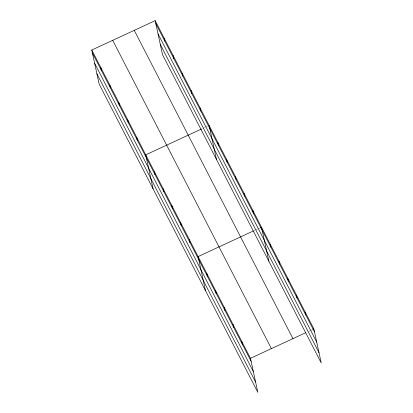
<?xml version="1.0" encoding="UTF-8"?>
<svg xmlns="http://www.w3.org/2000/svg" width="413" height="413" viewBox="0 0 413 413"><rect width="100%" height="100%" fill="white"/><g stroke="black" fill="none" stroke-linecap="round" stroke-linejoin="round"><path stroke-width="0.31" stroke-dasharray="2.06 1.55" d="M202.731 128.428L205.06 127.354M205.638 127.085L207.383 126.275M253.943 230.702L255.105 230.165M255.683 229.896L257.428 229.091M258.011 228.817L259.751 228.012M308.635 331.365L309.802 330.823M310.38 330.555L312.125 329.75"/><path stroke-width="0.62" d="M91.774 50.019L250.469 358.308L257.831 392.35L99.135 84.061L91.774 50.019L155.169 20.65L313.865 328.939L321.226 362.981L162.531 54.692L155.169 20.65M201.57 128.97L145.732 154.839L153.089 188.88M253.36 230.975L198.101 256.571L205.462 290.613M260.335 227.744L261.496 227.207L268.858 261.243M250.469 358.308L305.734 332.708M312.703 329.481L313.865 328.939M155.815 23.629L314.51 331.918M158.029 33.876L316.73 342.17M160.311 44.439L319.012 352.728M134.251 30.34L292.946 338.634M112.692 40.329L271.393 348.618M92.419 52.998L251.114 361.287M94.634 63.246L253.329 371.54M96.916 73.808L255.616 382.097M305.14 311.985L305.78 314.964M296.41 295.027L297.055 298.005M287.68 278.073L288.326 281.052M278.956 261.114L279.596 264.093M270.226 244.16L270.871 247.139M252.766 210.248L253.412 213.227M244.042 193.294L244.682 196.268M235.312 176.336L235.957 179.314M226.582 159.382L227.227 162.355M217.852 142.423L218.498 145.402M209.128 125.469L216.484 159.511M200.135 107.999L200.775 110.978M191.142 90.53L191.782 93.508M241.744 341.355L242.385 344.328M182.148 73.06L182.794 76.038M233.015 324.396L233.66 327.375M173.155 55.59L173.801 58.569M224.285 307.442L224.93 310.421M164.162 38.12L164.808 41.099M215.555 290.484L216.2 293.462M206.83 273.53L207.471 276.509M189.371 239.617L190.016 242.596M180.646 222.664L181.286 225.637M171.916 205.705L172.562 208.684M163.187 188.751L163.832 191.725M154.457 171.793L155.102 174.771M136.739 137.369L137.379 140.348M127.746 119.899L128.386 122.878M118.753 102.429L119.393 105.408M109.76 84.959L110.4 87.938M100.767 67.489L101.412 70.468"/></g></svg>
